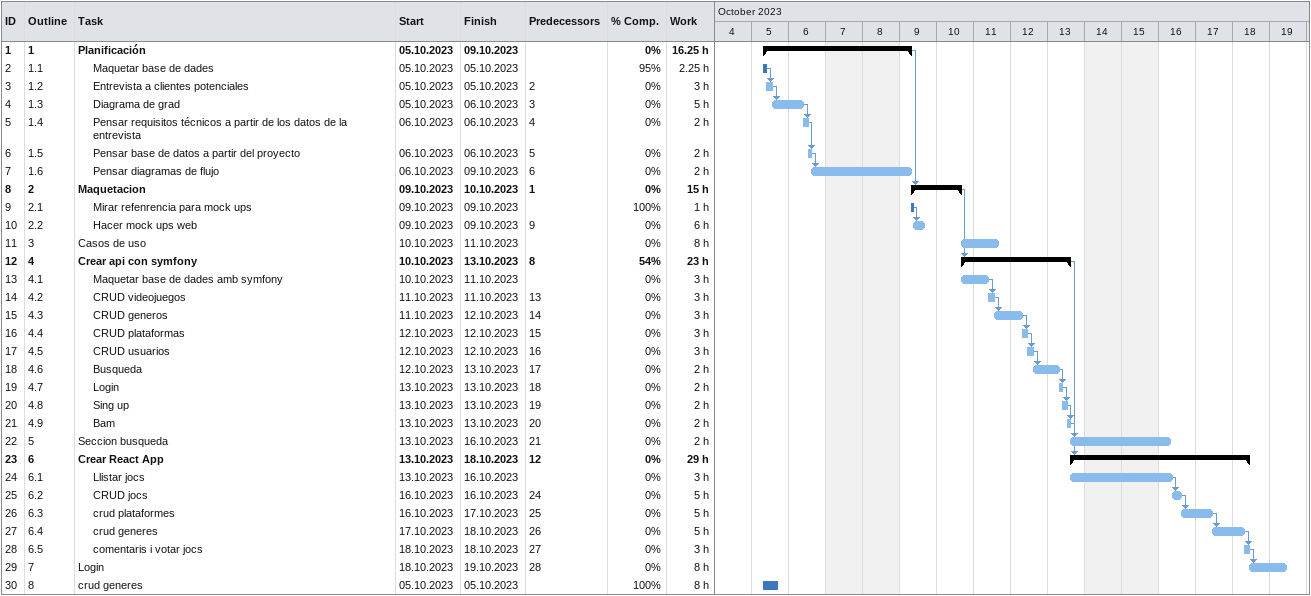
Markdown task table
| ID | WBS | Task | Start | Finish | Predecessors | % complete | Work (h) |
|---|---|---|---|---|---|---|---|
| 1 | 1 | **Planificación** | 2023-10-05 | 2023-10-09 |  | 0 | 16.25 |
| 2 | 1.1 | Maquetar base de dades | 2023-10-05 | 2023-10-05 |  | 95 | 2.25 |
| 3 | 1.2 | Entrevista a clientes potenciales | 2023-10-05 | 2023-10-05 | 2 | 0 | 3 |
| 4 | 1.3 | Diagrama de grad | 2023-10-05 | 2023-10-06 | 3 | 0 | 5 |
| 5 | 1.4 | Pensar requisitos técnicos a partir de los datos de la entrevista | 2023-10-06 | 2023-10-06 | 4 | 0 | 2 |
| 6 | 1.5 | Pensar base de datos a partir del proyecto | 2023-10-06 | 2023-10-06 | 5 | 0 | 2 |
| 7 | 1.6 | Pensar diagramas de flujo | 2023-10-06 | 2023-10-09 | 6 | 0 | 2 |
| 8 | 2 | **Maquetacion** | 2023-10-09 | 2023-10-10 | 1 | 0 | 15 |
| 9 | 2.1 | Mirar refenrencia para mock ups | 2023-10-09 | 2023-10-09 |  | 100 | 1 |
| 10 | 2.2 | Hacer mock ups web | 2023-10-09 | 2023-10-09 | 9 | 0 | 6 |
| 11 | 3 | Casos de uso | 2023-10-10 | 2023-10-11 |  | 0 | 8 |
| 12 | 4 | **Crear api con symfony** | 2023-10-10 | 2023-10-13 | 8 | 54 | 23 |
| 13 | 4.1 | Maquetar base de dades amb symfony | 2023-10-10 | 2023-10-11 |  | 0 | 3 |
| 14 | 4.2 | CRUD videojuegos | 2023-10-11 | 2023-10-11 | 13 | 0 | 3 |
| 15 | 4.3 | CRUD generos | 2023-10-11 | 2023-10-12 | 14 | 0 | 3 |
| 16 | 4.4 | CRUD plataformas | 2023-10-12 | 2023-10-12 | 15 | 0 | 3 |
| 17 | 4.5 | CRUD usuarios | 2023-10-12 | 2023-10-12 | 16 | 0 | 3 |
| 18 | 4.6 | Busqueda | 2023-10-12 | 2023-10-13 | 17 | 0 | 2 |
| 19 | 4.7 | Login | 2023-10-13 | 2023-10-13 | 18 | 0 | 2 |
| 20 | 4.8 | Sing up | 2023-10-13 | 2023-10-13 | 19 | 0 | 2 |
| 21 | 4.9 | Bam | 2023-10-13 | 2023-10-13 | 20 | 0 | 2 |
| 22 | 5 | Seccion busqueda | 2023-10-13 | 2023-10-16 | 21 | 0 | 2 |
| 23 | 6 | **Crear React App** | 2023-10-13 | 2023-10-18 | 12 | 0 | 29 |
| 24 | 6.1 | Llistar jocs | 2023-10-13 | 2023-10-16 |  | 0 | 3 |
| 25 | 6.2 | CRUD jocs | 2023-10-16 | 2023-10-16 | 24 | 0 | 5 |
| 26 | 6.3 | crud plataformes | 2023-10-16 | 2023-10-17 | 25 | 0 | 5 |
| 27 | 6.4 | crud generes | 2023-10-17 | 2023-10-18 | 26 | 0 | 5 |
| 28 | 6.5 | comentaris i votar jocs | 2023-10-18 | 2023-10-18 | 27 | 0 | 3 |
| 29 | 7 | Login | 2023-10-18 | 2023-10-19 | 28 | 0 | 8 |
| 30 | 8 | crud generes | 2023-10-05 | 2023-10-05 |  | 100 | 8 |
